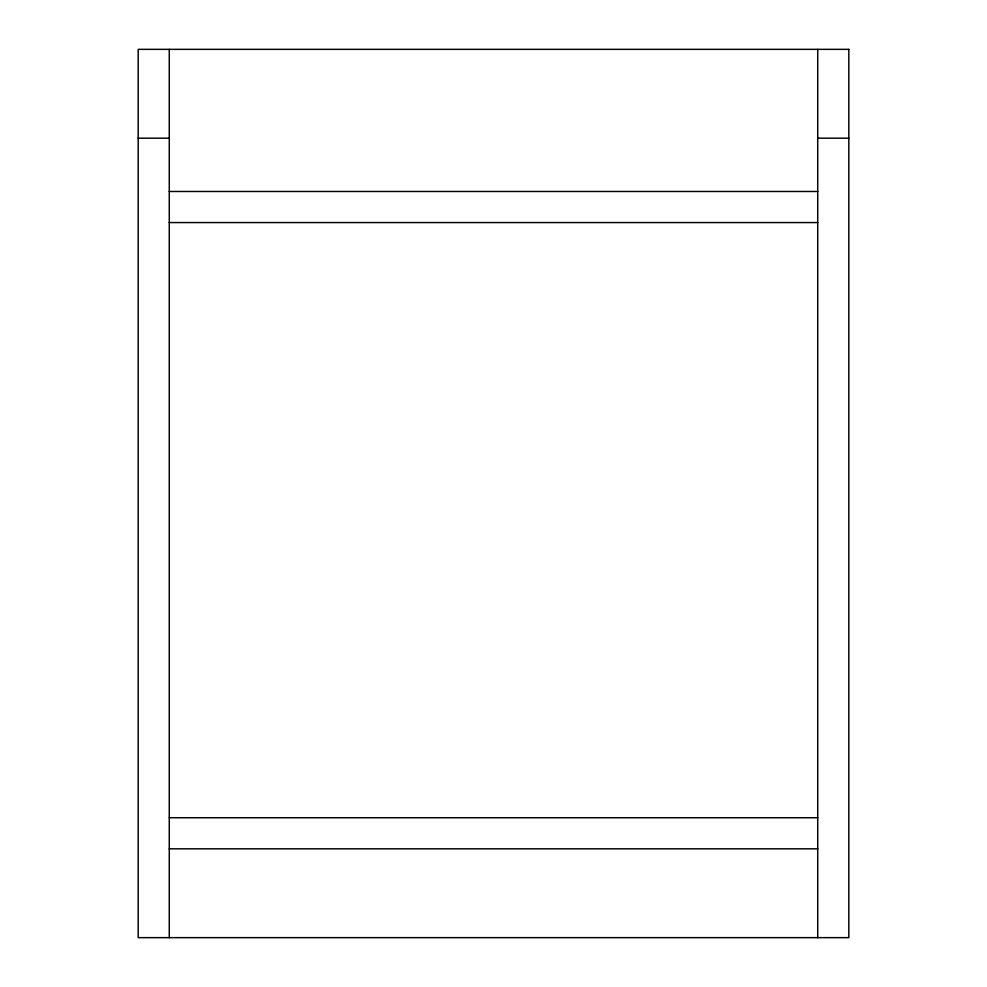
<?xml version="1.0" encoding="UTF-8"?>
<svg xmlns="http://www.w3.org/2000/svg" width="987" height="987" viewBox="0 0 987 987"><rect width="100%" height="100%" fill="white"/><g stroke="black" fill="none" stroke-linecap="round" stroke-linejoin="round"><path stroke-width="1.48" d="M138.18 138.18L169.27 138.18M817.729 138.18L848.82 138.18M169.27 191.478L817.729 191.478M169.27 222.569L817.729 222.569M169.27 817.729L817.729 817.729M169.27 848.82L817.729 848.82M817.729 49.35L817.729 937.65M169.27 49.35L169.27 937.65M848.82 49.35L138.18 49.35L138.18 937.65L848.82 937.65L848.82 49.35"/></g></svg>
